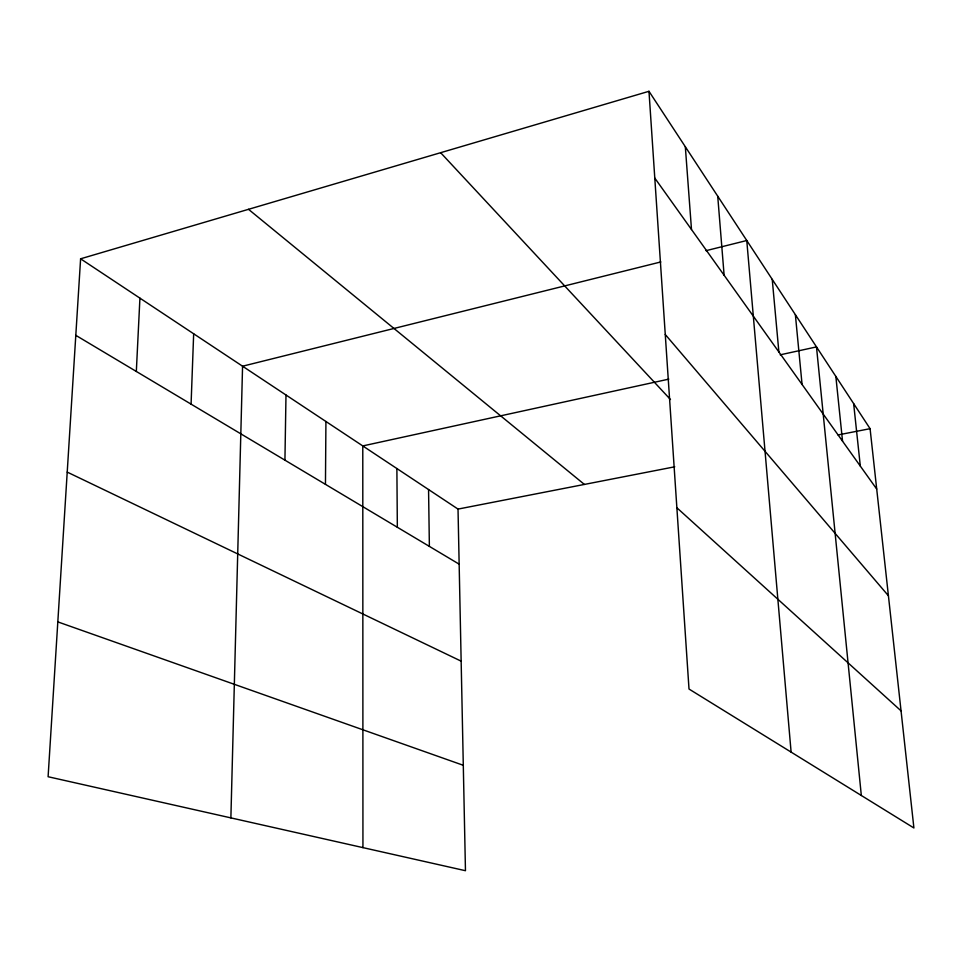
<?xml version="1.0" encoding="UTF-8"?>
<svg xmlns="http://www.w3.org/2000/svg" width="962" height="962" viewBox="0 0 962 962"><rect width="100%" height="100%" fill="white"/><g stroke="black" fill="none" stroke-linecap="round" stroke-linejoin="round"><path stroke-width="1.44" d="M325.457 484.355L325.926 421.488M284.932 460.173L285.991 395.009M230.88 817.892L242.568 366.209L660.846 261.941M191.077 404.148L193.663 333.778M136.327 371.464L139.923 298.148M80.604 258.802L48.1 776.731L465.464 870.706L458.02 509.09L80.604 258.802L648.977 91.294L870.081 428.679L913.9 827.969L689.008 689.032L648.977 91.294M705.988 250.685L746.765 240.524L791.113 752.116M668.843 379.124L362.782 445.923L362.939 847.618M780.206 354.822L816.485 346.909L861.327 795.49M458.02 509.09L674.759 466.798M838.022 434.944L870.081 428.679M57.816 621.885L463.299 765.295M67.22 472.101L461.159 661.159M75.794 335.329L459.163 564.165M248.509 209.319L584.391 484.427M676.863 507.756L901.045 710.846M440.644 152.693L670.478 399.531M665.259 334.487L888.407 595.743M654.785 178.078L876.707 489.057M853.643 403.607L860.317 466.101M835.846 376.443L842.544 441.185M795.37 314.67L802.067 384.463M772.233 279.365L778.883 351.972M717.724 196.2L724.121 275.24M685.329 146.765L691.498 229.509M428.559 489.538L429.377 546.392M396.885 468.542L397.342 527.272"/></g></svg>
